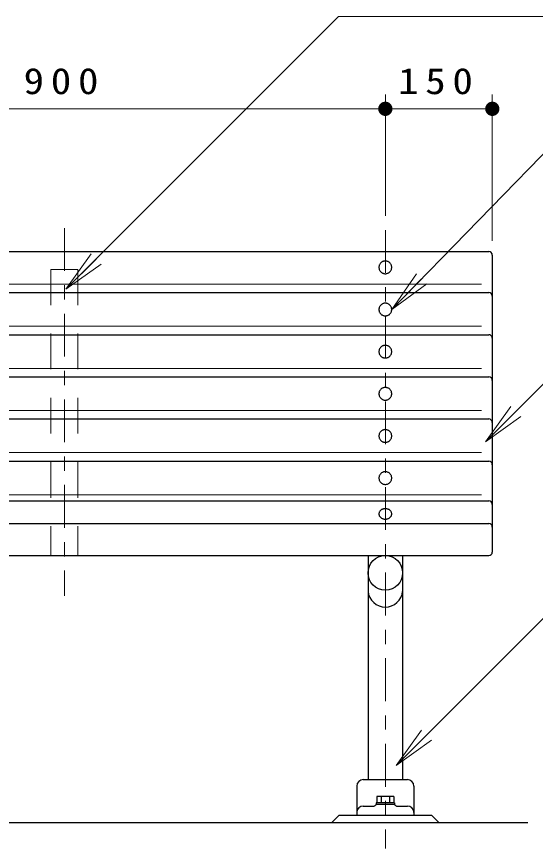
# Model space of a CAD drawing. Units: millimetres on the paper, scale 1:20. Extents: x -365 to 0, y -34 to 257.
# Drawn here: x -268.7 to -232.3, y 103 to 161.3 of the extents above; entities that cross this region are included whole.
import ezdxf

# ---------------------------------------------------------------- set-up
doc = ezdxf.new("R2010")
doc.units = ezdxf.units.MM
doc.linetypes.add('USER1', pattern=[4.5, 2.5, -2])
doc.linetypes.add('USER2', pattern=[6, 3, -1, 1, -1])
doc.layers.add('LY_1', color=7, linetype='Continuous', lineweight=25)
doc.styles.add('ＭＳ ゴシック', font='')
doc.styles.get('ＭＳ ゴシック').set_extended_font_data('MS Gothic')

# ---------------------------------------------------------------- blocks, each defined once
blk = doc.blocks.new('filled_dot')
at = {"color": 0, "linetype": 'Continuous', "lineweight": -2, "const_width": 1.25}
blk.add_lwpolyline([(-0.625, 0, 1), (0.625, 0, 1)], format="xyb", close=True, dxfattribs=at)

msp = doc.modelspace()

# ---------------------------------------------------------------- linework, layer by layer
at = {"layer": 'LY_1', "lineweight": 13}
for p, q in [((-242.836, 147.299), (-242.836, 155.799)), ((-242.836, 147.299), (-242.836, 155.799)), ((-235.336, 145.549), (-235.336, 155.799)), ((-287.836, 154.799), (-242.836, 154.799)), ((-242.836, 154.799), (-235.336, 154.799)), ((-265.227, 142.154), (-263.46, 144.628)), ((-265.227, 142.154), (-263.106, 144.275)), ((-262.752, 143.921), (-265.227, 142.154)), ((-242.386, 140.737), (-240.65, 143.234)), ((-242.386, 140.737), (-240.292, 142.885)), ((-294.586, 142.518), (-236.086, 142.518)), ((-239.934, 142.536), (-242.386, 140.737)), ((-294.586, 139.565), (-236.086, 139.565)), ((-294.586, 136.612), (-236.086, 136.612)), ((-294.586, 133.66), (-236.086, 133.66)), ((-235.812, 131.468), (-234.044, 133.943)), ((-235.812, 131.468), (-233.691, 133.59)), ((-233.337, 133.236), (-235.812, 131.468)), ((-294.586, 130.707), (-236.086, 130.707)), ((-294.586, 127.754), (-236.086, 127.754)), ((-242.066, 108.783), (-240.298, 111.257)), ((-242.066, 108.783), (-239.945, 110.904)), ((-239.591, 110.55), (-242.066, 108.783))]:
    msp.add_line(p, q, dxfattribs=at)
at = {"layer": 'LY_1', "linetype": 'USER2', "lineweight": 13}
for p, q in [((-265.336, 146.441), (-265.336, 120.686)), ((-242.836, 146.299), (-242.836, 102.98))]:
    msp.add_line(p, q, dxfattribs=at)
at = {"layer": 'LY_1'}
for p, q in [((-295.086, 144.799), (-235.586, 144.799)), ((-235.336, 144.549), (-235.336, 123.745)), ((-295.086, 141.927), (-235.586, 141.927)), ((-295.086, 138.974), (-235.586, 138.974)), ((-295.086, 136.021), (-235.586, 136.021)), ((-295.086, 133.068), (-235.586, 133.068)), ((-295.086, 130.115), (-235.586, 130.115)), ((-295.086, 127.328), (-235.586, 127.328)), ((-295.086, 125.745), (-235.586, 125.745)), ((-295.086, 123.495), (-235.586, 123.495)), ((-244.051, 123.495), (-244.051, 107.795)), ((-241.621, 123.495), (-241.621, 107.795)), ((-244.836, 107.345), (-244.836, 105.295)), ((-244.386, 107.795), (-241.286, 107.795)), ((-240.836, 107.345), (-240.836, 105.295)), ((-243.486, 106.16), (-243.486, 106.045)), ((-242.186, 106.16), (-243.486, 106.16)), ((-243.442, 106.61), (-243.442, 106.16)), ((-242.23, 106.61), (-243.442, 106.61)), ((-243.139, 106.61), (-243.139, 106.16)), ((-242.533, 106.61), (-242.533, 106.16)), ((-242.23, 106.61), (-242.23, 106.16)), ((-242.186, 106.16), (-242.186, 106.045)), ((-244.386, 105.945), (-243.628, 105.945)), ((-243.516, 106.015), (-243.557, 105.974)), ((-242.186, 106.045), (-243.486, 106.045)), ((-242.116, 105.974), (-242.157, 106.015)), ((-242.045, 105.945), (-241.286, 105.945)), ((-246.086, 105.294), (-246.586, 104.794)), ((-246.086, 105.295), (-239.586, 105.295)), ((-239.586, 105.294), (-239.086, 104.794)), ((-284.086, 104.795), (-232.836, 104.795))]:
    msp.add_line(p, q, dxfattribs=at)
at = {"layer": 'LY_1', "linetype": 'USER1', "lineweight": 13}
for p, q in [((-266.286, 143.549), (-264.386, 143.549)), ((-266.286, 143.549), (-266.286, 123.495)), ((-264.386, 143.549), (-264.386, 123.495))]:
    msp.add_line(p, q, dxfattribs=at)
at = {"layer": 'LY_1', "lineweight": 13}
for points in [[(-265.227, 142.154), (-246.123, 161.258), (-207.068, 161.258)], [(-242.386, 140.737), (-230.185, 153.251), (-182.185, 153.251)], [(-235.812, 131.468), (-226.62, 140.661), (-190.583, 140.661)], [(-242.066, 108.783), (-231.46, 119.389), (-213.404, 119.389)]]:
    msp.add_lwpolyline(points, dxfattribs=at)
at = {"layer": 'LY_1'}
for points in [[(-242.386, 143.689), (-242.388, 143.728), (-242.393, 143.766), (-242.401, 143.804), (-242.413, 143.841), (-242.428, 143.877), (-242.446, 143.911), (-242.467, 143.944), (-242.491, 143.974), (-242.518, 144.003), (-242.547, 144.029), (-242.578, 144.052), (-242.611, 144.073), (-242.646, 144.091), (-242.682, 144.106), (-242.72, 144.117), (-242.758, 144.126), (-242.797, 144.131), (-242.836, 144.132), (-242.875, 144.131), (-242.914, 144.126), (-242.953, 144.117), (-242.99, 144.106), (-243.026, 144.091), (-243.061, 144.073), (-243.094, 144.052), (-243.125, 144.029), (-243.154, 144.003), (-243.181, 143.974), (-243.205, 143.944), (-243.226, 143.911), (-243.244, 143.877), (-243.259, 143.841), (-243.271, 143.804), (-243.279, 143.766), (-243.284, 143.728), (-243.286, 143.689), (-243.284, 143.651), (-243.279, 143.613), (-243.271, 143.575), (-243.259, 143.538), (-243.244, 143.502), (-243.226, 143.468), (-243.205, 143.435), (-243.181, 143.405), (-243.154, 143.376), (-243.125, 143.35), (-243.094, 143.327), (-243.061, 143.306), (-243.026, 143.288), (-242.99, 143.273), (-242.953, 143.262), (-242.914, 143.253), (-242.875, 143.248), (-242.836, 143.247), (-242.797, 143.248), (-242.758, 143.253), (-242.72, 143.262), (-242.682, 143.273), (-242.646, 143.288), (-242.611, 143.306), (-242.578, 143.327), (-242.547, 143.35), (-242.518, 143.376), (-242.491, 143.405), (-242.467, 143.435), (-242.446, 143.468), (-242.428, 143.502), (-242.413, 143.538), (-242.401, 143.575), (-242.393, 143.613), (-242.388, 143.651)], [(-242.386, 140.737), (-242.388, 140.775), (-242.393, 140.813), (-242.401, 140.851), (-242.413, 140.888), (-242.428, 140.924), (-242.446, 140.958), (-242.467, 140.991), (-242.491, 141.021), (-242.518, 141.05), (-242.547, 141.076), (-242.578, 141.099), (-242.611, 141.12), (-242.646, 141.138), (-242.682, 141.153), (-242.72, 141.164), (-242.758, 141.173), (-242.797, 141.178), (-242.836, 141.18), (-242.875, 141.178), (-242.914, 141.173), (-242.953, 141.164), (-242.99, 141.153), (-243.026, 141.138), (-243.061, 141.12), (-243.094, 141.099), (-243.125, 141.076), (-243.154, 141.05), (-243.181, 141.021), (-243.205, 140.991), (-243.226, 140.958), (-243.244, 140.924), (-243.259, 140.888), (-243.271, 140.851), (-243.279, 140.813), (-243.284, 140.775), (-243.286, 140.737), (-243.284, 140.698), (-243.279, 140.66), (-243.271, 140.622), (-243.259, 140.585), (-243.244, 140.549), (-243.226, 140.515), (-243.205, 140.483), (-243.181, 140.452), (-243.154, 140.423), (-243.125, 140.397), (-243.094, 140.374), (-243.061, 140.353), (-243.026, 140.335), (-242.99, 140.32), (-242.953, 140.309), (-242.914, 140.3), (-242.875, 140.295), (-242.836, 140.294), (-242.797, 140.295), (-242.758, 140.3), (-242.72, 140.309), (-242.682, 140.32), (-242.646, 140.335), (-242.611, 140.353), (-242.578, 140.374), (-242.547, 140.397), (-242.518, 140.423), (-242.491, 140.452), (-242.467, 140.483), (-242.446, 140.515), (-242.428, 140.549), (-242.413, 140.585), (-242.401, 140.622), (-242.393, 140.66), (-242.388, 140.698)], [(-242.386, 137.784), (-242.388, 137.822), (-242.393, 137.861), (-242.401, 137.898), (-242.413, 137.935), (-242.428, 137.971), (-242.446, 138.005), (-242.467, 138.038), (-242.491, 138.068), (-242.518, 138.097), (-242.547, 138.123), (-242.578, 138.146), (-242.611, 138.167), (-242.646, 138.185), (-242.682, 138.2), (-242.72, 138.212), (-242.758, 138.22), (-242.797, 138.225), (-242.836, 138.227), (-242.875, 138.225), (-242.914, 138.22), (-242.953, 138.212), (-242.99, 138.2), (-243.026, 138.185), (-243.061, 138.167), (-243.094, 138.146), (-243.125, 138.123), (-243.154, 138.097), (-243.181, 138.068), (-243.205, 138.038), (-243.226, 138.005), (-243.244, 137.971), (-243.259, 137.935), (-243.271, 137.898), (-243.279, 137.861), (-243.284, 137.822), (-243.286, 137.784), (-243.284, 137.745), (-243.279, 137.707), (-243.271, 137.669), (-243.259, 137.632), (-243.244, 137.596), (-243.226, 137.562), (-243.205, 137.53), (-243.181, 137.499), (-243.154, 137.47), (-243.125, 137.444), (-243.094, 137.421), (-243.061, 137.4), (-243.026, 137.382), (-242.99, 137.367), (-242.953, 137.356), (-242.914, 137.347), (-242.875, 137.342), (-242.836, 137.341), (-242.797, 137.342), (-242.758, 137.347), (-242.72, 137.356), (-242.682, 137.367), (-242.646, 137.382), (-242.611, 137.4), (-242.578, 137.421), (-242.547, 137.444), (-242.518, 137.47), (-242.491, 137.499), (-242.467, 137.53), (-242.446, 137.562), (-242.428, 137.596), (-242.413, 137.632), (-242.401, 137.669), (-242.393, 137.707), (-242.388, 137.745)], [(-242.386, 134.831), (-242.388, 134.869), (-242.393, 134.908), (-242.401, 134.945), (-242.413, 134.982), (-242.428, 135.018), (-242.446, 135.052), (-242.467, 135.085), (-242.491, 135.115), (-242.518, 135.144), (-242.547, 135.17), (-242.578, 135.194), (-242.611, 135.214), (-242.646, 135.232), (-242.682, 135.247), (-242.72, 135.259), (-242.758, 135.267), (-242.797, 135.272), (-242.836, 135.274), (-242.875, 135.272), (-242.914, 135.267), (-242.953, 135.259), (-242.99, 135.247), (-243.026, 135.232), (-243.061, 135.214), (-243.094, 135.194), (-243.125, 135.17), (-243.154, 135.144), (-243.181, 135.115), (-243.205, 135.085), (-243.226, 135.052), (-243.244, 135.018), (-243.259, 134.982), (-243.271, 134.945), (-243.279, 134.908), (-243.284, 134.869), (-243.286, 134.831), (-243.284, 134.792), (-243.279, 134.754), (-243.271, 134.716), (-243.259, 134.679), (-243.244, 134.644), (-243.226, 134.609), (-243.205, 134.577), (-243.181, 134.546), (-243.154, 134.518), (-243.125, 134.491), (-243.094, 134.468), (-243.061, 134.447), (-243.026, 134.429), (-242.99, 134.415), (-242.953, 134.403), (-242.914, 134.395), (-242.875, 134.39), (-242.836, 134.388), (-242.797, 134.39), (-242.758, 134.395), (-242.72, 134.403), (-242.682, 134.415), (-242.646, 134.429), (-242.611, 134.447), (-242.578, 134.468), (-242.547, 134.491), (-242.518, 134.518), (-242.491, 134.546), (-242.467, 134.577), (-242.446, 134.609), (-242.428, 134.644), (-242.413, 134.679), (-242.401, 134.716), (-242.393, 134.754), (-242.388, 134.792)], [(-242.386, 131.878), (-242.388, 131.916), (-242.393, 131.955), (-242.401, 131.993), (-242.413, 132.029), (-242.428, 132.065), (-242.446, 132.099), (-242.467, 132.132), (-242.491, 132.163), (-242.518, 132.191), (-242.547, 132.217), (-242.578, 132.241), (-242.611, 132.261), (-242.646, 132.279), (-242.682, 132.294), (-242.72, 132.306), (-242.758, 132.314), (-242.797, 132.319), (-242.836, 132.321), (-242.875, 132.319), (-242.914, 132.314), (-242.953, 132.306), (-242.99, 132.294), (-243.026, 132.279), (-243.061, 132.261), (-243.094, 132.241), (-243.125, 132.217), (-243.154, 132.191), (-243.181, 132.163), (-243.205, 132.132), (-243.226, 132.099), (-243.244, 132.065), (-243.259, 132.029), (-243.271, 131.993), (-243.279, 131.955), (-243.284, 131.916), (-243.286, 131.878), (-243.284, 131.839), (-243.279, 131.801), (-243.271, 131.763), (-243.259, 131.726), (-243.244, 131.691), (-243.226, 131.656), (-243.205, 131.624), (-243.181, 131.593), (-243.154, 131.565), (-243.125, 131.539), (-243.094, 131.515), (-243.061, 131.494), (-243.026, 131.476), (-242.99, 131.462), (-242.953, 131.45), (-242.914, 131.442), (-242.875, 131.437), (-242.836, 131.435), (-242.797, 131.437), (-242.758, 131.442), (-242.72, 131.45), (-242.682, 131.462), (-242.646, 131.476), (-242.611, 131.494), (-242.578, 131.515), (-242.547, 131.539), (-242.518, 131.565), (-242.491, 131.593), (-242.467, 131.624), (-242.446, 131.656), (-242.428, 131.691), (-242.413, 131.726), (-242.401, 131.763), (-242.393, 131.801), (-242.388, 131.839)], [(-242.386, 128.925), (-242.388, 128.964), (-242.393, 129.002), (-242.401, 129.04), (-242.413, 129.076), (-242.428, 129.112), (-242.446, 129.146), (-242.467, 129.179), (-242.491, 129.21), (-242.518, 129.238), (-242.547, 129.264), (-242.578, 129.288), (-242.611, 129.309), (-242.646, 129.326), (-242.682, 129.341), (-242.72, 129.353), (-242.758, 129.361), (-242.797, 129.366), (-242.836, 129.368), (-242.875, 129.366), (-242.914, 129.361), (-242.953, 129.353), (-242.99, 129.341), (-243.026, 129.326), (-243.061, 129.309), (-243.094, 129.288), (-243.125, 129.264), (-243.154, 129.238), (-243.181, 129.21), (-243.205, 129.179), (-243.226, 129.146), (-243.244, 129.112), (-243.259, 129.076), (-243.271, 129.04), (-243.279, 129.002), (-243.284, 128.964), (-243.286, 128.925), (-243.284, 128.886), (-243.279, 128.848), (-243.271, 128.81), (-243.259, 128.773), (-243.244, 128.738), (-243.226, 128.703), (-243.205, 128.671), (-243.181, 128.64), (-243.154, 128.612), (-243.125, 128.586), (-243.094, 128.562), (-243.061, 128.541), (-243.026, 128.524), (-242.99, 128.509), (-242.953, 128.497), (-242.914, 128.489), (-242.875, 128.484), (-242.836, 128.482), (-242.797, 128.484), (-242.758, 128.489), (-242.72, 128.497), (-242.682, 128.509), (-242.646, 128.524), (-242.611, 128.541), (-242.578, 128.562), (-242.547, 128.586), (-242.518, 128.612), (-242.491, 128.64), (-242.467, 128.671), (-242.446, 128.703), (-242.428, 128.738), (-242.413, 128.773), (-242.401, 128.81), (-242.393, 128.848), (-242.388, 128.886)], [(-242.386, 126.416), (-242.388, 126.448), (-242.393, 126.479), (-242.401, 126.51), (-242.413, 126.54), (-242.428, 126.57), (-242.446, 126.598), (-242.467, 126.625), (-242.491, 126.65), (-242.518, 126.673), (-242.547, 126.695), (-242.578, 126.714), (-242.611, 126.731), (-242.646, 126.746), (-242.682, 126.758), (-242.72, 126.768), (-242.758, 126.774), (-242.797, 126.779), (-242.836, 126.78), (-242.875, 126.779), (-242.914, 126.774), (-242.953, 126.768), (-242.99, 126.758), (-243.026, 126.746), (-243.061, 126.731), (-243.094, 126.714), (-243.125, 126.695), (-243.154, 126.673), (-243.181, 126.65), (-243.205, 126.625), (-243.226, 126.598), (-243.244, 126.57), (-243.259, 126.54), (-243.271, 126.51), (-243.279, 126.479), (-243.284, 126.448), (-243.286, 126.416), (-243.284, 126.384), (-243.279, 126.353), (-243.271, 126.322), (-243.259, 126.291), (-243.244, 126.262), (-243.226, 126.234), (-243.205, 126.207), (-243.181, 126.182), (-243.154, 126.159), (-243.125, 126.137), (-243.094, 126.118), (-243.061, 126.101), (-243.026, 126.086), (-242.99, 126.074), (-242.953, 126.064), (-242.914, 126.057), (-242.875, 126.053), (-242.836, 126.052), (-242.797, 126.053), (-242.758, 126.057), (-242.72, 126.064), (-242.682, 126.074), (-242.646, 126.086), (-242.611, 126.101), (-242.578, 126.118), (-242.547, 126.137), (-242.518, 126.159), (-242.491, 126.182), (-242.467, 126.207), (-242.446, 126.234), (-242.428, 126.262), (-242.413, 126.291), (-242.401, 126.322), (-242.393, 126.353), (-242.388, 126.384)]]:
    msp.add_lwpolyline(points, close=True, dxfattribs=at)
msp.add_circle((-242.836, 122.28), 1.215, dxfattribs=at)
for centre, radius, start, end in [((-235.586, 144.549), 0.25, 0, 89.99998), ((-235.586, 141.677), 0.25, 0, 89.99998), ((-235.586, 138.724), 0.25, 0, 89.99998), ((-235.586, 135.771), 0.25, 0, 89.99998), ((-235.586, 132.818), 0.25, 0, 89.99998), ((-235.586, 129.865), 0.25, 0, 89.99998), ((-235.586, 127.078), 0.25, 0, 89.99998), ((-235.586, 125.495), 0.25, 0, 89.99998), ((-235.586, 123.745), 0.25, 270.00002, 0), ((-242.836, 121.114), 1.222, 186.16716, 353.83282), ((-244.386, 107.345), 0.45, 89.99998, 179.99996), ((-241.286, 107.345), 0.45, 0, 89.99998), ((-244.386, 105.495), 0.45, 89.99998, 179.99996), ((-243.628, 106.045), 0.1, 269.99996, 315), ((-243.445, 105.945), 0.1, 89.99998, 134.99996), ((-242.228, 105.945), 0.1, 44.99995, 89.99998), ((-242.045, 106.045), 0.1, 224.99952, 269.99996), ((-241.286, 105.495), 0.45, 0, 89.99998)]:
    msp.add_arc(centre, radius, start, end, dxfattribs=at)

# ---------------------------------------------------------------- block references
at = {"layer": 'LY_1', "lineweight": 13, "xscale": 0.4, "yscale": 0.4}
msp.add_blockref('filled_dot', (-242.836, 154.799), dxfattribs=at)
at = {"layer": 'LY_1', "lineweight": 13, "xscale": 0.4, "yscale": 0.4, "rotation": 180}
for p in [(-242.836, 154.799), (-235.336, 154.799)]:
    msp.add_blockref('filled_dot', p, dxfattribs=at)

# ---------------------------------------------------------------- texts
at = {"layer": 'LY_1', "char_height": 1.833, "attachment_point": 8, "style": 'ＭＳ ゴシック'}
for s, insert in [('\\T1.33;\\W1.15;900', (-265.336, 155.799)), ('\\T1.33;\\W1.15;150', (-239.086, 155.799))]:
    msp.add_mtext(s, dxfattribs=dict(at, insert=insert))

doc.saveas('drawing.dxf')
